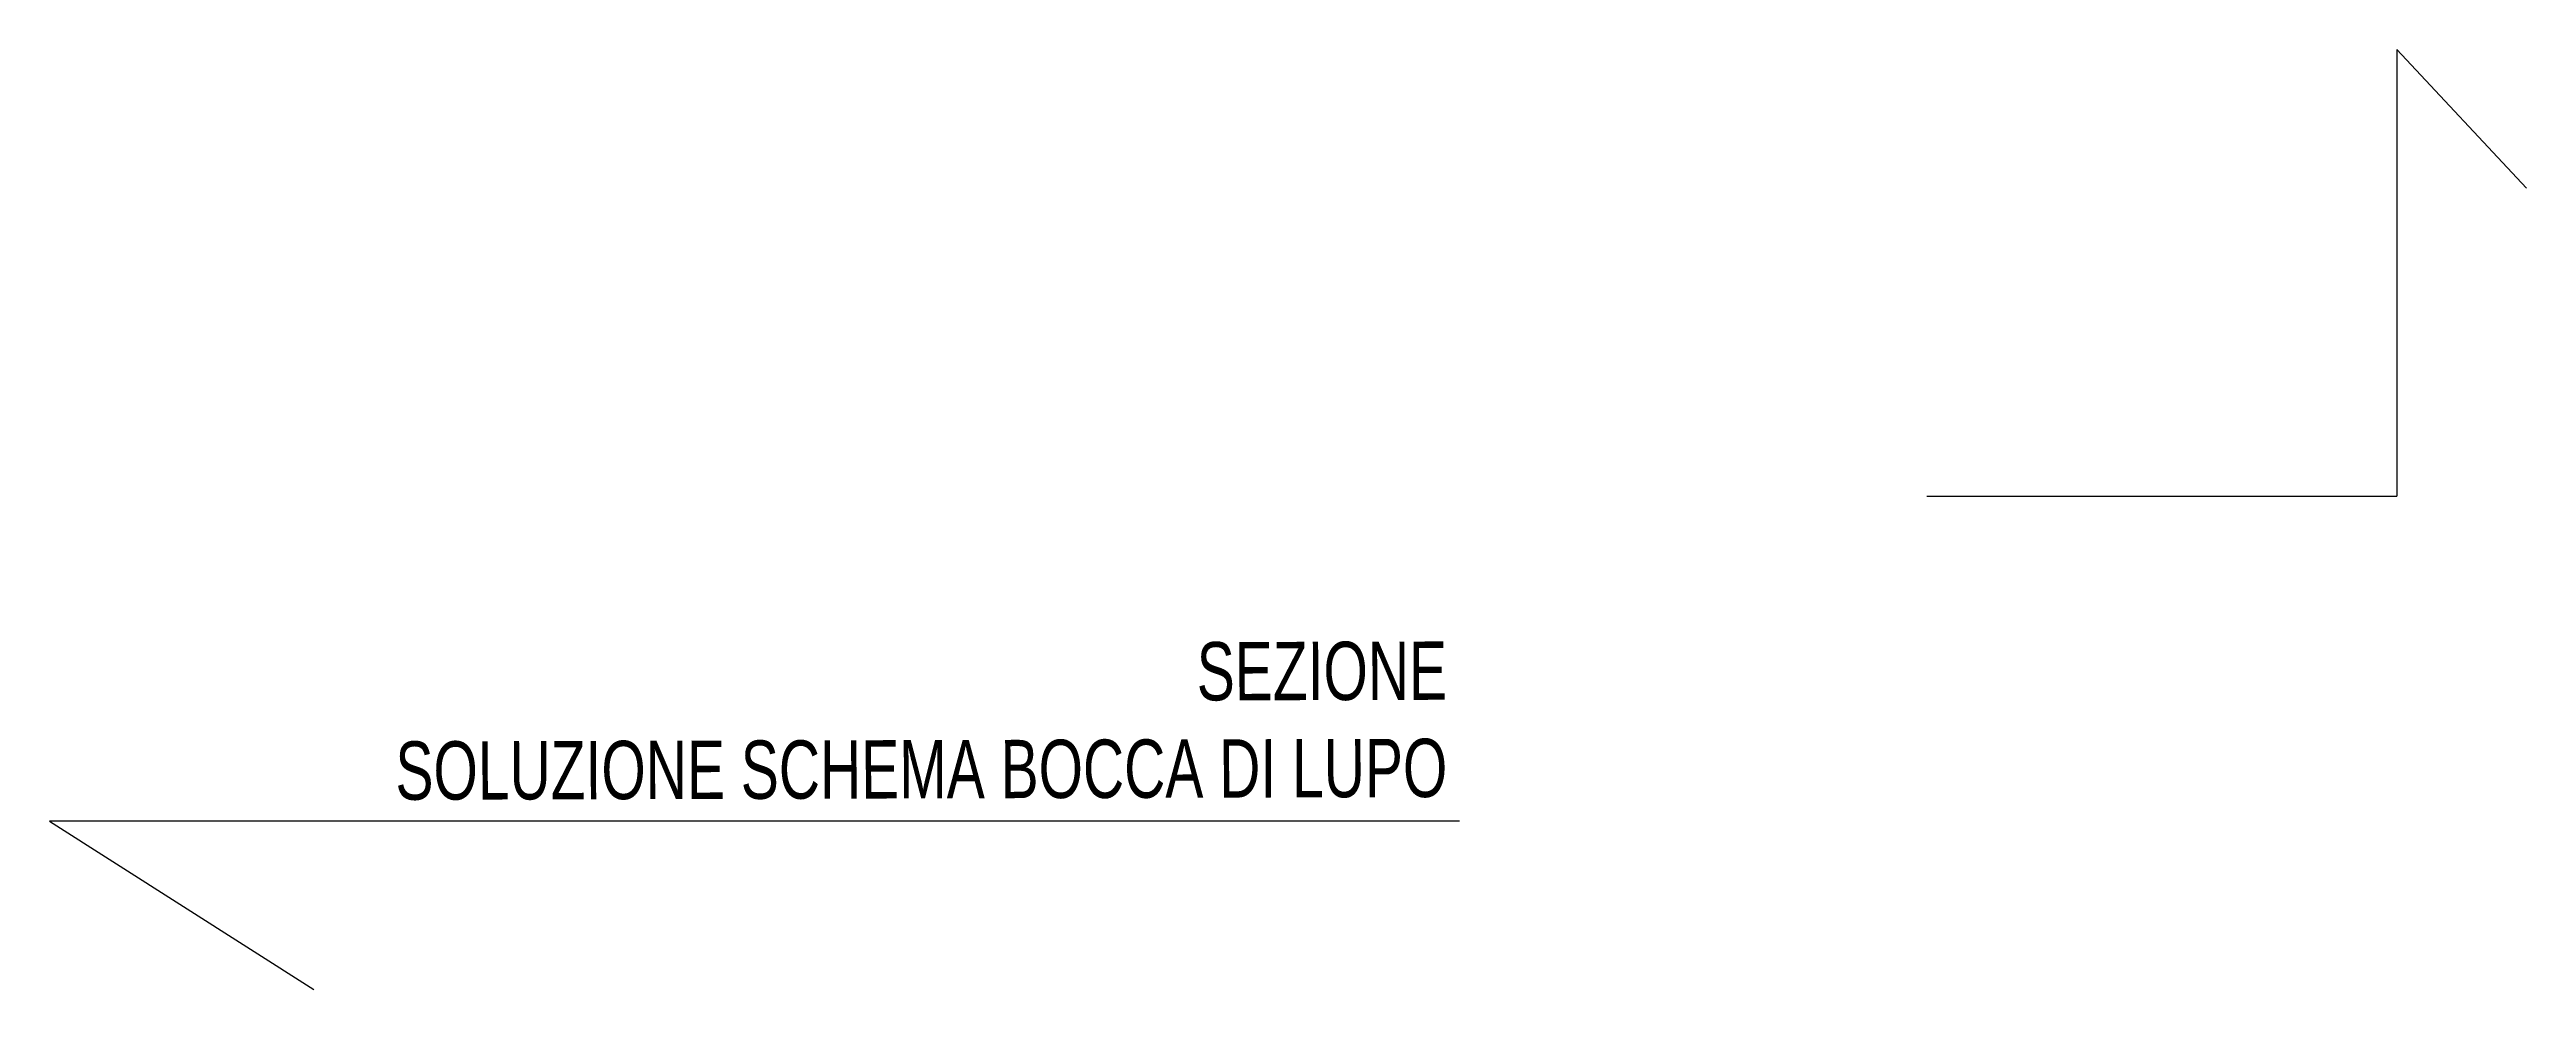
# Model space of a CAD drawing. Header units: millimetres. Extents: x 24747 to 137666, y -34589 to 43444.
# Drawn here: x 118230 to 119202, y 38619 to 38987 of the extents above; entities that cross this region are included whole.
import ezdxf

# ---------------------------------------------------------------- set-up
doc = ezdxf.new("R2010")
doc.units = ezdxf.units.MM
doc.header["$LTSCALE"] = 10
doc.linetypes.add('DASHDOT', pattern=[25.4, 12.7, -6.35, 0, -6.35])
doc.layers.add('X_MURI', color=3, linetype='Continuous')
doc.layers.add('X_TESTI alt', color=6, linetype='Continuous')
doc.styles.add('QUOTE', font='simplex.shx', dxfattribs={"width": 0.7})

msp = doc.modelspace()

# ---------------------------------------------------------------- linework, layer by layer
at = {"layer": 'X_MURI', "ltscale": 2}
for p, q in [((119201.8387, 38933.00564, 0), (119150.90229, 38987.32408, 0)), ((119150.90229, 38987.32408, 0), (119150.90229, 38812.08313, 0))]:
    msp.add_line(p, q, dxfattribs=at)
at = {"layer": 'X_MURI', "linetype": 'DASHDOT', "ltscale": 4, "elevation": 0}
msp.add_lwpolyline([(118966.4791, 38812.08313), (119150.90229, 38812.08313)], dxfattribs=at)
at = {"layer": 'X_TESTI alt'}
for p, q in [((118783.07233, 38684.53788, 0), (118229.58479, 38684.53788, 0)), ((118229.58479, 38684.53788, 0), (118333.33036, 38618.57298, 0))]:
    msp.add_line(p, q, dxfattribs=at)

# ---------------------------------------------------------------- texts
at = {"layer": 'X_TESTI alt', "insert": (118778.26999, 38693.7335, 0), "char_height": 2.1, "width": 1849.6928368, "attachment_point": 9, "rotation": 0.14908527, "style": 'QUOTE'}
msp.add_mtext('{\\fArial|b0|i0|c0|p34;\\H10.9x;SEZIONE  \\PSOLUZIONE SCHEMA BOCCA DI LUPO}', dxfattribs=at)

doc.saveas('drawing.dxf')
